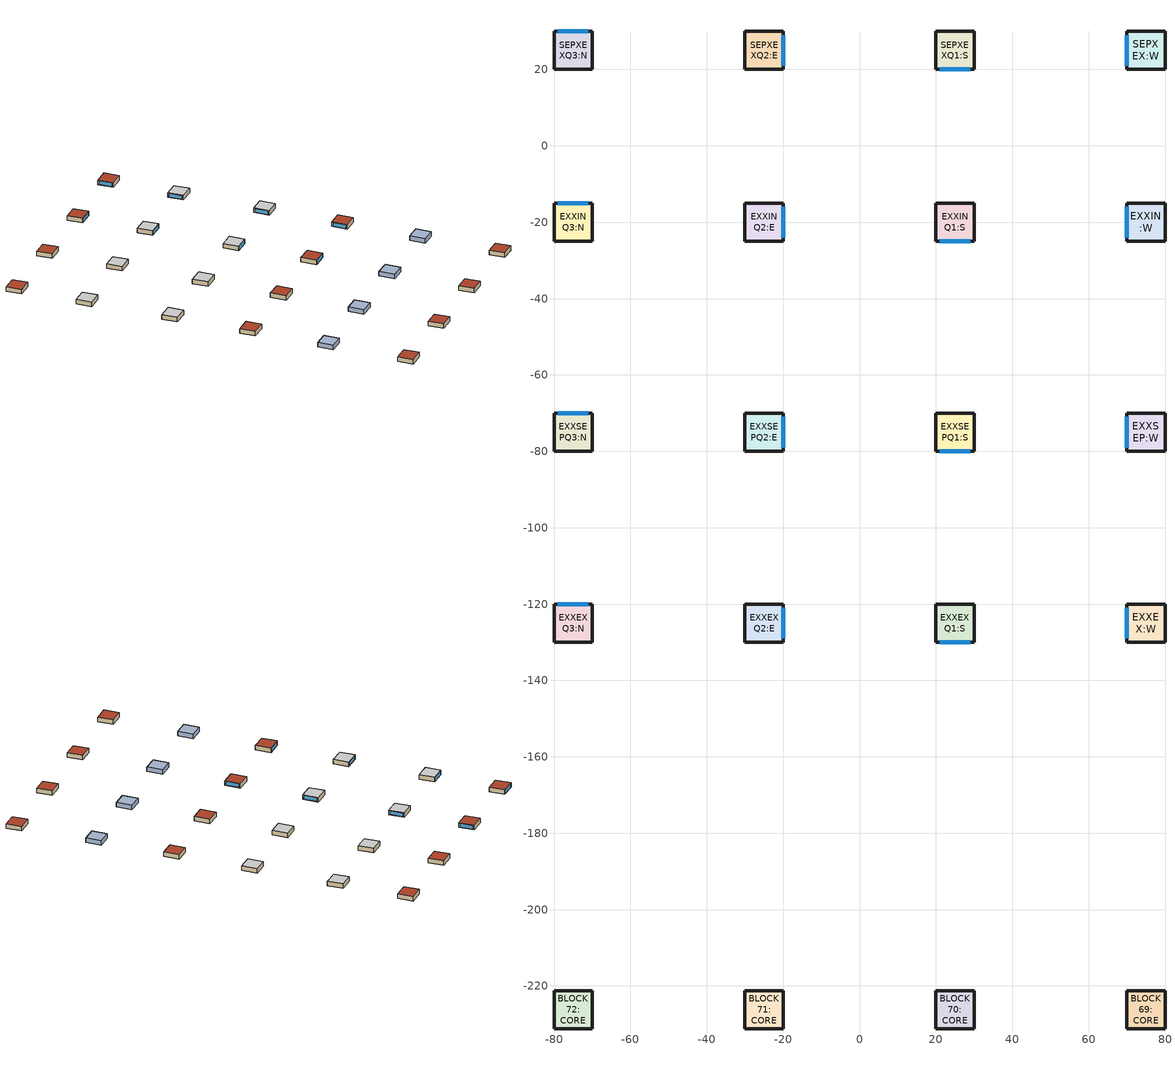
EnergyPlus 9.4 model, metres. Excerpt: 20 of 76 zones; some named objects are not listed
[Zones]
SEPXEX:W
 floor to BLOCK13:CORE (0_5282 SemiExposedFloor r=0.67_Reversed_Rev): 80,20 70,20 70,30 80,30 z3
 wall outside (0_ExtWall r=0.63): 80,20 80,30 70,30 70,20 80,20 z3:6
 window (U=4 SHGC=0.63 - 1001): 70,29 70,21 z3.25:5.75
 roof outside (0_Roof r=1.51): 70,20 80,20 80,30 70,30 z6
SEPXEXQ1:S
 floor to BLOCK14:CORE (0_5282 SemiExposedFloor r=0.67_Reversed_Rev): 30,20 20,20 20,30 30,30 z3
 wall outside (0_ExtWall r=0.63): 30,20 30,30 20,30 20,20 30,20 z3:6
 window (U=4 SHGC=0.63 - 1001): 21,20 29,20 z3.25:5.75
 roof outside (0_Roof r=1.51): 20,20 30,20 30,30 20,30 z6
SEPXEXQ2:E
 floor to BLOCK15:CORE (0_5282 SemiExposedFloor r=0.67_Reversed_Rev): -20,20 -30,20 -30,30 -20,30 z3
 wall outside (0_ExtWall r=0.63): -20,20 -20,30 -30,30 -30,20 -20,20 z3:6
 window (U=4 SHGC=0.63 - 1001): -20,21 -20,29 z3.25:5.75
 roof outside (0_Roof r=1.51): -30,20 -20,20 -20,30 -30,30 z6
SEPXEXQ3:N
 floor to BLOCK16:CORE (0_5282 SemiExposedFloor r=0.67_Reversed_Rev): -70,20 -80,20 -80,30 -70,30 z3
 wall outside (0_ExtWall r=0.63): -70,20 -70,30 -80,30 -80,20 -70,20 z3:6
 window (U=4 SHGC=0.63 - 1001): -71,30 -79,30 z3.25:5.75
 roof outside (0_Roof r=1.51): -80,20 -70,20 -70,30 -80,30 z6
EXXEX:W
 floor outside (0_5282_2023 ExtFloor r=0.67): 80,-130 70,-130 70,-120 80,-120 z3
 wall outside (0_ExtWall r=0.63): 80,-130 80,-120 70,-120 70,-130 80,-130 z3:6
 window (U=4 SHGC=0.63 - 1001): 70,-121 70,-129 z3.25:5.75
 roof outside (0_Roof r=1.51): 70,-130 80,-130 80,-120 70,-120 z6
EXXEXQ1:S
 floor outside (0_5282_2023 ExtFloor r=0.67): 30,-130 20,-130 20,-120 30,-120 z3
 wall outside (0_ExtWall r=0.63): 30,-130 30,-120 20,-120 20,-130 30,-130 z3:6
 window (U=4 SHGC=0.63 - 1001): 21,-130 29,-130 z3.25:5.75
 roof outside (0_Roof r=1.51): 20,-130 30,-130 30,-120 20,-120 z6
EXXEXQ2:E
 floor outside (0_5282_2023 ExtFloor r=0.67): -20,-130 -30,-130 -30,-120 -20,-120 z3
 wall outside (0_ExtWall r=0.63): -20,-130 -20,-120 -30,-120 -30,-130 -20,-130 z3:6
 window (U=4 SHGC=0.63 - 1001): -20,-129 -20,-121 z3.25:5.75
 roof outside (0_Roof r=1.51): -30,-130 -20,-130 -20,-120 -30,-120 z6
EXXEXQ3:N
 floor outside (0_5282_2023 ExtFloor r=0.67): -70,-130 -80,-130 -80,-120 -70,-120 z3
 wall outside (0_ExtWall r=0.63): -70,-130 -70,-120 -80,-120 -80,-130 -70,-130 z3:6
 window (U=4 SHGC=0.63 - 1001): -71,-120 -79,-120 z3.25:5.75
 roof outside (0_Roof r=1.51): -80,-130 -70,-130 -70,-120 -80,-120 z6
EXXSEP:W
 floor outside (0_5282_2023 ExtFloor r=0.67): 80,-80 70,-80 70,-70 80,-70 z3
 wall outside (0_ExtWall r=0.63): 80,-80 80,-70 70,-70 70,-80 80,-80 z3:6
 window (U=4 SHGC=0.63 - 1001): 70,-71 70,-79 z3.25:5.75
 ceiling to BLOCK77:CORE (0_5282 SemiExposedCeiling r=0.67): 70,-80 80,-80 80,-70 70,-70 z6
EXXSEPQ1:S
 floor outside (0_5282_2023 ExtFloor r=0.67): 30,-80 20,-80 20,-70 30,-70 z3
 wall outside (0_ExtWall r=0.63): 30,-80 30,-70 20,-70 20,-80 30,-80 z3:6
 window (U=4 SHGC=0.63 - 1001): 21,-80 29,-80 z3.25:5.75
 ceiling to BLOCK78:CORE (0_5282 SemiExposedCeiling r=0.67): 20,-80 30,-80 30,-70 20,-70 z6
EXXSEPQ2:E
 floor outside (0_5282_2023 ExtFloor r=0.67): -20,-80 -30,-80 -30,-70 -20,-70 z3
 wall outside (0_ExtWall r=0.63): -20,-80 -20,-70 -30,-70 -30,-80 -20,-80 z3:6
 window (U=4 SHGC=0.63 - 1001): -20,-79 -20,-71 z3.25:5.75
 ceiling to BLOCK79:CORE (0_5282 SemiExposedCeiling r=0.67): -30,-80 -20,-80 -20,-70 -30,-70 z6
EXXSEPQ3:N
 floor outside (0_5282_2023 ExtFloor r=0.67): -70,-80 -80,-80 -80,-70 -70,-70 z3
 wall outside (0_ExtWall r=0.63): -70,-80 -70,-70 -80,-70 -80,-80 -70,-80 z3:6
 window (U=4 SHGC=0.63 - 1001): -71,-70 -79,-70 z3.25:5.75
 ceiling to BLOCK80:ZONE1 (0_5282 SemiExposedCeiling r=0.67): -80,-80 -70,-80 -70,-70 -80,-70 z6
BLOCK69:CORE
 floor to GRXSEP:W (0_5282 SemiExposedCeiling r=0.67_Rev): 80,-231.19 70,-231.19 70,-221.19 80,-221.19 z3
 wall outside (0_ExtWall 0cm): 80,-231.19 80,-221.19 70,-221.19 70,-231.19 80,-231.19 z3:6
 roof outside (0_FlatRoof 0cm): 70,-231.19 80,-231.19 80,-221.19 70,-221.19 z6
BLOCK70:CORE
 floor to GRXSEPQ1:S (0_5282 SemiExposedCeiling r=0.67_Rev): 30,-231.19 20,-231.19 20,-221.19 30,-221.19 z3
 wall outside (0_ExtWall 0cm): 30,-231.19 30,-221.19 20,-221.19 20,-231.19 30,-231.19 z3:6
 roof outside (0_FlatRoof 0cm): 20,-231.19 30,-231.19 30,-221.19 20,-221.19 z6
BLOCK71:CORE
 floor to GRXSEPQ2:E (0_5282 SemiExposedCeiling r=0.67_Rev): -20,-231.19 -30,-231.19 -30,-221.19 -20,-221.19 z3
 wall outside (0_ExtWall 0cm): -20,-231.19 -20,-221.19 -30,-221.19 -30,-231.19 -20,-231.19 z3:6
 roof outside (0_FlatRoof 0cm): -30,-231.19 -20,-231.19 -20,-221.19 -30,-221.19 z6
BLOCK72:CORE
 floor to GRXSEPQ3:N (0_5282 SemiExposedCeiling r=0.67_Rev): -70,-231.19 -80,-231.19 -80,-221.19 -70,-221.19 z3
 wall outside (0_ExtWall 0cm): -70,-231.19 -70,-221.19 -80,-221.19 -80,-231.19 -70,-231.19 z3:6
 roof outside (0_FlatRoof 0cm): -80,-231.19 -70,-231.19 -70,-221.19 -80,-221.19 z6
EXXIN:W
 floor outside (0_5282_2023 ExtFloor r=0.67): 80,-25 70,-25 70,-15 80,-15 z3
 wall outside (0_ExtWall r=0.63): 80,-25 80,-15 70,-15 70,-25 80,-25 z3:6
 window (U=4 SHGC=0.63 - 1001): 70,-16 70,-24 z3.25:5.75
 ceiling adiabatic (0_5282 (2023) IntFloor r=0.17_Reversed): 70,-25 80,-25 80,-15 70,-15 z6
EXXINQ1:S
 floor outside (0_5282_2023 ExtFloor r=0.67): 30,-25 20,-25 20,-15 30,-15 z3
 wall outside (0_ExtWall r=0.63): 30,-25 30,-15 20,-15 20,-25 30,-25 z3:6
 window (U=4 SHGC=0.63 - 1001): 21,-25 29,-25 z3.25:5.75
 ceiling adiabatic (0_5282 (2023) IntFloor r=0.17_Reversed): 20,-25 30,-25 30,-15 20,-15 z6
EXXINQ2:E
 floor outside (0_5282_2023 ExtFloor r=0.67): -20,-25 -30,-25 -30,-15 -20,-15 z3
 wall outside (0_ExtWall r=0.63): -20,-25 -20,-15 -30,-15 -30,-25 -20,-25 z3:6
 window (U=4 SHGC=0.63 - 1001): -20,-24 -20,-16 z3.25:5.75
 ceiling adiabatic (0_5282 (2023) IntFloor r=0.17_Reversed): -30,-25 -20,-25 -20,-15 -30,-15 z6
EXXINQ3:N
 floor outside (0_5282_2023 ExtFloor r=0.67): -70,-25 -80,-25 -80,-15 -70,-15 z3
 wall outside (0_ExtWall r=0.63): -70,-25 -70,-15 -80,-15 -80,-25 -70,-25 z3:6
 window (U=4 SHGC=0.63 - 1001): -71,-15 -79,-15 z3.25:5.75
 ceiling adiabatic (0_5282 (2023) IntFloor r=0.17_Reversed): -80,-25 -70,-25 -70,-15 -80,-15 z6
shading: 80,-180 80,-170 / 80,-170 70,-170 / 70,-170 70,-180 / 70,-180 80,-180 / 30,-180 30,-170 / 30,-170 20,-170 / 20,-170 20,-180 / 20,-180 30,-180 / -20,-180 -20,-170 / -20,-170 -30,-170 / -30,-170 -30,-180 / -30,-180 -20,-180 / -70,-180 -70,-170 / -70,-170 -80,-170 / -80,-170 -80,-180 / -80,-180 -70,-180 z3:6; 70,-180 80,-180 80,-170 70,-170 z6; 20,-180 30,-180 30,-170 20,-170 z6; -30,-180 -20,-180 -20,-170 -30,-170 z6; -80,-180 -70,-180 -70,-170 -80,-170 z6
[Building]
Residential 2023: North Axis=0; Terrain=City; Loads Convergence Tolerance Value=0.04; Temperature Convergence Tolerance Value=0.4; Solar Distribution=FullExterior; Maximum Number of Warmup Days=25; Minimum Number of Warmup Days=6
[Site:Location]
1 (01-01:31-12)  (01-01:31-12): Latitude=32.1; Longitude=34.78; Time Zone=2; Elevation=4
[Site:GroundTemperature:BuildingSurface]
18, 18, 18, 18, 18, 18, 18, 18, 18, 18, 18, 18
[Site:GroundTemperature:FCfactorMethod]
January Ground Temperature=14.56; February Ground Temperature=15.21; March Ground Temperature=16.32; April Ground Temperature=21.47; May Ground Temperature=26.48; June Ground Temperature=30.09; July Ground Temperature=32.2; August Ground Temperature=33.24; September Ground Temperature=31.42; October Ground Temperature=27.68; November Ground Temperature=21.81; December Ground Temperature=17.94
[Site:GroundTemperature:Shallow]
18, 18, 18, 18, 18, 18, 18, 18, 18, 18, 18, 18
[Site:GroundTemperature:Deep]
18, 18, 18, 18, 18, 18, 18, 18, 18, 18, 18, 18
[Site:GroundReflectance]
0.2, 0.2, 0.2, 0.2, 0.2, 0.2, 0.2, 0.2, 0.2, 0.2, 0.2, 0.2
[Site:GroundReflectance:SnowModifier]
2, 2
[Material] Thermal Absorptance=0.9
Name | Roughness | Thickness | Conductivity | Density | Specific Heat | Solar Absorptance | Visible Absorptance
0_5282 (2023) Insulation_.02 | Rough | 0.02 | 0.04 | 30 | 1450 | 0.7 | 0.7
1045_RegularConcrete_1.1.1 a=0.7_.2 | MediumRough | 0.2 | 2 | 2400 | 1000 | 0.7 | 0.7
0_Sand - 1045_.1 | Rough | 0.1 | 2 | 2200 | 1180 | 0.6 | 0.6
0_5282 Tit_.02 | MediumRough | 0.02 | 1.4 | 2000 | 1000 | 0.4 | 0.4
_1045 Ceramic porcelain_12.1_.015 | Smooth | 0.015 | 1.3 | 2300 | 840 | 0.4 | 0.4
_Light Concrete Cement a=0.45_.05 | MediumRough | 0.05 | 1 | 1600 | 1000 | 0.45 | 0.45
0_5282 (2023) Insulation_.055 | Rough | 0.055 | 0.04 | 30 | 1450 | 0.7 | 0.7
1045_RegularConcrete_1.1.1 a=0.7_.14 | MediumRough | 0.14 | 2 | 2400 | 1000 | 0.7 | 0.7
_1045_IntTiah_Cement Lime Plaster_2.1_.015 | Smooth | 0.015 | 0.8 | 1600 | 1000 | 0.4 | 0.4
0_5282 Plaster_.02 | MediumRough | 0.02 | 1 | 1800 | 1000 | 0.7 | 0.7
5282_ConcreteBlock_ a=0.7_.2 | MediumRough | 0.2 | 0.34 | 900 | 1000 | 0.4 | 0.4
0_5282 Plaster_1_.02 | Smooth | 0.02 | 1 | 1800 | 1000 | 0.4 | 0.4
_1045_RegularConcrete_1.1.1_.2 | MediumRough | 0.2 | 2 | 2400 | 1000 | 0.4 | 0.4
_1045 Limestone and Dolomite_5.5_.02 | Rough | 0.02 | 2.3 | 2600 | 1000 | 0.4 | 0.4
_1045 Gypsum Board_3.3_.0125 | Smooth | 0.0125 | 0.25 | 800 | 1000 | 0.4 | 0.4
_1045 Asphalt_4.1_.005 | Rough | 0.005 | 0.7 | 2100 | 1000 | 0.4 | 0.4
_1045 Light Concrete Coarse Aggregate NonQuartsSand 1200_1.2.1_.05 | MediumRough | 0.05 | 0.62 | 1200 | 1000 | 0.4 | 0.4
[WindowMaterial:SimpleGlazingSystem]
Simple U=4 SHGC=0.63 - 1001: UFactor=4; Solar Heat Gain Coefficient=0.63; Visible Transmittance=0.61
[WindowMaterial:Shade]
30003: Solar Transmittance=0.15; Solar Reflectance=0.6; Visible Transmittance=0.15; Visible Reflectance=0.6; Infrared Hemispherical Emissivity=0.9; Infrared Transmittance=0.05; Thickness=0.001; Conductivity=160; Shade to Glass Distance=0.1; Top Opening Multiplier=0; Bottom Opening Multiplier=0; LeftSide Opening Multiplier=0; RightSide Opening Multiplier=0; Airflow Permeability=0
[Construction]
0_Roof r=1.51: _Light Concrete Cement a=0.45_.05, 0_5282 (2023) Insulation_.055, 1045_RegularConcrete_1.1.1 a=0.7_.14, _1045_IntTiah_Cement Lime Plaster_2.1_.015
0_ExtWall r=0.63: 0_5282 Plaster_.02, 5282_ConcreteBlock_ a=0.7_.2, _1045_IntTiah_Cement Lime Plaster_2.1_.015
0_5282 (2023) IntFloor r=0.17_Reversed: 0_5282 Plaster_1_.02, 1045_RegularConcrete_1.1.1 a=0.7_.14, 0_Sand - 1045_.1, 0_5282 Tit_.02, _1045 Ceramic porcelain_12.1_.015
0_5282 SemiExposedFloor r=0.67_Reversed_Rev: 0_5282 Plaster_1_.02, 1045_RegularConcrete_1.1.1 a=0.7_.14, 0_5282 (2023) Insulation_.02, 0_Sand - 1045_.1, 0_5282 Tit_.02, _1045 Ceramic porcelain_12.1_.015
0_ExtWall 0cm: _1045 Limestone and Dolomite_5.5_.02, _1045_RegularConcrete_1.1.1_.2, _1045 Gypsum Board_3.3_.0125
0_5282 SemiExposedCeiling r=0.67: _1045 Ceramic porcelain_12.1_.015, 0_5282 Tit_.02, 0_Sand - 1045_.1, 0_5282 (2023) Insulation_.02, 1045_RegularConcrete_1.1.1 a=0.7_.2, 0_5282 Plaster_1_.02
0_5282 SemiExposedCeiling r=0.67_Rev: 0_5282 Plaster_1_.02, 1045_RegularConcrete_1.1.1 a=0.7_.2, 0_5282 (2023) Insulation_.02, 0_Sand - 1045_.1, 0_5282 Tit_.02, _1045 Ceramic porcelain_12.1_.015
0_5282_2023 ExtFloor r=0.67: 0_5282 Plaster_.02, 1045_RegularConcrete_1.1.1 a=0.7_.14, 0_5282 (2023) Insulation_.02, 0_Sand - 1045_.1, 0_5282 Tit_.02, _1045 Ceramic porcelain_12.1_.015
0_FlatRoof 0cm: _1045 Asphalt_4.1_.005, _1045 Light Concrete Coarse Aggregate NonQuartsSand 1200_1.2.1_.05, _1045_RegularConcrete_1.1.1_.2, _1045_IntTiah_Cement Lime Plaster_2.1_.015
U=4 SHGC=0.63 - 1001: Simple U=4 SHGC=0.63 - 1001
U=4 SHGC=0.63 - 2001: 30003, Simple U=4 SHGC=0.63 - 1001
[Zone] Type=1; Multiplier=1; Volume=300; Floor Area=100; Zone Inside Convection Algorithm=TARP
Name | Part of Total Floor Area
SEPXEX:W; SEPXEXQ1:S; SEPXEXQ2:E; SEPXEXQ3:N; EXXEX:W; EXXEXQ1:S; EXXEXQ2:E; EXXEXQ3:N; EXXSEP:W; EXXSEPQ1:S; EXXSEPQ2:E; EXXSEPQ3:N; EXXIN:W; EXXINQ1:S; EXXINQ2:E; EXXINQ3:N | Yes
BLOCK69:CORE; BLOCK70:CORE; BLOCK71:CORE; BLOCK72:CORE | No
[WindowShadingControl] Shading Type=ExteriorShade; Construction with Shading=U=4 SHGC=0.63 - 2001; Shading Control Type=OnIfScheduleAllows; Schedule=0_Shading 5282_2017 A/B; Shading Control Is Scheduled=Yes; Glare Control Is Active=No; Type of Slat Angle Control for Blinds=FixedSlatAngle; Setpoint 2=0; Multiple Surface Control Type=Group
Name | Zone | Fenestration Surface 1
91001 | SEPXEX:W | SEPXEX:W_Wall_4_0_0_0_0_0_Win
101001 | SEPXEXQ1:S | SEPXEXQ1:S_Wall_5_0_0_0_0_0_Win
111001 | SEPXEXQ2:E | SEPXEXQ2:E_Wall_2_0_0_0_0_0_Win
121001 | SEPXEXQ3:N | SEPXEXQ3:N_Wall_3_0_0_0_0_0_Win
211001 | EXXEX:W | EXXEX:W_Wall_4_0_0_0_0_0_Win
221001 | EXXEXQ1:S | EXXEXQ1:S_Wall_5_0_0_0_0_0_Win
231001 | EXXEXQ2:E | EXXEXQ2:E_Wall_2_0_0_0_0_0_Win
241001 | EXXEXQ3:N | EXXEXQ3:N_Wall_3_0_0_0_0_0_Win
251001 | EXXSEP:W | EXXSEP:W_Wall_4_0_0_0_0_0_Win
261001 | EXXSEPQ1:S | EXXSEPQ1:S_Wall_5_0_0_0_0_0_Win
271001 | EXXSEPQ2:E | EXXSEPQ2:E_Wall_2_0_0_0_0_0_Win
281001 | EXXSEPQ3:N | EXXSEPQ3:N_Wall_3_0_0_0_0_0_Win
331001 | EXXIN:W | EXXIN:W_Wall_4_0_0_0_0_0_Win
341001 | EXXINQ1:S | EXXINQ1:S_Wall_5_0_0_0_0_0_Win
351001 | EXXINQ2:E | EXXINQ2:E_Wall_2_0_0_0_0_0_Win
361001 | EXXINQ3:N | EXXINQ3:N_Wall_3_0_0_0_0_0_Win
[PEOPLE] Number of People Schedule=0_Schedule  Occupancy - Residential; Number of People Calculation Method=People/Area; People per Zone Floor Area=0.04; Fraction Radiant=0.3; Sensible Heat Fraction=AutoCalculate; Carbon Dioxide Generation Rate=3.82e-08; Enable ASHRAE 55 Comfort Warnings=No; Mean Radiant Temperature Calculation Type=ZoneAveraged; Work Efficiency Schedule=Work efficiency; Clothing Insulation Calculation Method=ClothingInsulationSchedule; Air Velocity Schedule=Default Air Velocity for Comfort Calculations
Name | Zone or ZoneList | Activity Level Schedule | Clothing Insulation Schedule
People SEPXEX:W | SEPXEX:W | Activity Schedule 15690 | Clothing Schedule 15690
People SEPXEXQ1:S | SEPXEXQ1:S | Activity Schedule 15707 | Clothing Schedule 15707
People SEPXEXQ2:E | SEPXEXQ2:E | Activity Schedule 15724 | Clothing Schedule 15724
People SEPXEXQ3:N | SEPXEXQ3:N | Activity Schedule 15741 | Clothing Schedule 15741
People EXXEX:W | EXXEX:W | Activity Schedule 15894 | Clothing Schedule 15894
People EXXEXQ1:S | EXXEXQ1:S | Activity Schedule 15911 | Clothing Schedule 15911
People EXXEXQ2:E | EXXEXQ2:E | Activity Schedule 15928 | Clothing Schedule 15928
People EXXEXQ3:N | EXXEXQ3:N | Activity Schedule 15945 | Clothing Schedule 15945
People EXXSEP:W | EXXSEP:W | Activity Schedule 15962 | Clothing Schedule 15962
People EXXSEPQ1:S | EXXSEPQ1:S | Activity Schedule 15979 | Clothing Schedule 15979
People EXXSEPQ2:E | EXXSEPQ2:E | Activity Schedule 15996 | Clothing Schedule 15996
People EXXSEPQ3:N | EXXSEPQ3:N | Activity Schedule 16013 | Clothing Schedule 16013
People EXXIN:W | EXXIN:W | Activity Schedule 16629 | Clothing Schedule 16629
People EXXINQ1:S | EXXINQ1:S | Activity Schedule 16645 | Clothing Schedule 16645
People EXXINQ2:E | EXXINQ2:E | Activity Schedule 16661 | Clothing Schedule 16661
People EXXINQ3:N | EXXINQ3:N | Activity Schedule 16677 | Clothing Schedule 16677
[Lights] Schedule=0_Schedule Lighting -  Residential; Design Level Calculation Method=Watts/Area; Watts per Zone Floor Area=2; Return Air Fraction=0; Fraction Radiant=0.28; Fraction Visible=0.22; Fraction Replaceable=1
Name | Zone or ZoneList | EndUse Subcategory
SEPXEX:W General lighting | SEPXEX:W | ELECTRIC EQUIPMENT#SEPXEX:W#GeneralLights
SEPXEXQ1:S General lighting | SEPXEXQ1:S | ELECTRIC EQUIPMENT#SEPXEXQ1:S#GeneralLights
SEPXEXQ2:E General lighting | SEPXEXQ2:E | ELECTRIC EQUIPMENT#SEPXEXQ2:E#GeneralLights
SEPXEXQ3:N General lighting | SEPXEXQ3:N | ELECTRIC EQUIPMENT#SEPXEXQ3:N#GeneralLights
EXXEX:W General lighting | EXXEX:W | ELECTRIC EQUIPMENT#EXXEX:W#GeneralLights
EXXEXQ1:S General lighting | EXXEXQ1:S | ELECTRIC EQUIPMENT#EXXEXQ1:S#GeneralLights
EXXEXQ2:E General lighting | EXXEXQ2:E | ELECTRIC EQUIPMENT#EXXEXQ2:E#GeneralLights
EXXEXQ3:N General lighting | EXXEXQ3:N | ELECTRIC EQUIPMENT#EXXEXQ3:N#GeneralLights
EXXSEP:W General lighting | EXXSEP:W | ELECTRIC EQUIPMENT#EXXSEP:W#GeneralLights
EXXSEPQ1:S General lighting | EXXSEPQ1:S | ELECTRIC EQUIPMENT#EXXSEPQ1:S#GeneralLights
EXXSEPQ2:E General lighting | EXXSEPQ2:E | ELECTRIC EQUIPMENT#EXXSEPQ2:E#GeneralLights
EXXSEPQ3:N General lighting | EXXSEPQ3:N | ELECTRIC EQUIPMENT#EXXSEPQ3:N#GeneralLights
EXXIN:W General lighting | EXXIN:W | ELECTRIC EQUIPMENT#EXXIN:W#GeneralLights
EXXINQ1:S General lighting | EXXINQ1:S | ELECTRIC EQUIPMENT#EXXINQ1:S#GeneralLights
EXXINQ2:E General lighting | EXXINQ2:E | ELECTRIC EQUIPMENT#EXXINQ2:E#GeneralLights
EXXINQ3:N General lighting | EXXINQ3:N | ELECTRIC EQUIPMENT#EXXINQ3:N#GeneralLights
[OtherEquipment] Fuel Type=Electricity; Design Level Calculation Method=Watts/Area; Fraction Latent=0; Fraction Radiant=0.2; Fraction Lost=0; Carbon Dioxide Generation Rate=0; EndUse Subcategory=General
Name | Zone or ZoneList | Schedule | Power per Zone Floor Area
SEPXEX:W Miscellaneous gain | SEPXEX:W | 0_Schedule  Non Fixed Equipment - Residential | 8
SEPXEX:W Equipment gain | SEPXEX:W | On 24/7 | 1
SEPXEXQ1:S Miscellaneous gain | SEPXEXQ1:S | 0_Schedule  Non Fixed Equipment - Residential | 8
SEPXEXQ1:S Equipment gain | SEPXEXQ1:S | On 24/7 | 1
SEPXEXQ2:E Miscellaneous gain | SEPXEXQ2:E | 0_Schedule  Non Fixed Equipment - Residential | 8
SEPXEXQ2:E Equipment gain | SEPXEXQ2:E | On 24/7 | 1
SEPXEXQ3:N Miscellaneous gain | SEPXEXQ3:N | 0_Schedule  Non Fixed Equipment - Residential | 8
SEPXEXQ3:N Equipment gain | SEPXEXQ3:N | On 24/7 | 1
EXXEX:W Miscellaneous gain | EXXEX:W | 0_Schedule  Non Fixed Equipment - Residential | 8
EXXEX:W Equipment gain | EXXEX:W | On 24/7 | 1
EXXEXQ1:S Miscellaneous gain | EXXEXQ1:S | 0_Schedule  Non Fixed Equipment - Residential | 8
EXXEXQ1:S Equipment gain | EXXEXQ1:S | On 24/7 | 1
EXXEXQ2:E Miscellaneous gain | EXXEXQ2:E | 0_Schedule  Non Fixed Equipment - Residential | 8
EXXEXQ2:E Equipment gain | EXXEXQ2:E | On 24/7 | 1
EXXEXQ3:N Miscellaneous gain | EXXEXQ3:N | 0_Schedule  Non Fixed Equipment - Residential | 8
EXXEXQ3:N Equipment gain | EXXEXQ3:N | On 24/7 | 1
EXXSEP:W Miscellaneous gain | EXXSEP:W | 0_Schedule  Non Fixed Equipment - Residential | 8
EXXSEP:W Equipment gain | EXXSEP:W | On 24/7 | 1
EXXSEPQ1:S Miscellaneous gain | EXXSEPQ1:S | 0_Schedule  Non Fixed Equipment - Residential | 8
EXXSEPQ1:S Equipment gain | EXXSEPQ1:S | On 24/7 | 1
EXXSEPQ2:E Miscellaneous gain | EXXSEPQ2:E | 0_Schedule  Non Fixed Equipment - Residential | 8
EXXSEPQ2:E Equipment gain | EXXSEPQ2:E | On 24/7 | 1
EXXSEPQ3:N Miscellaneous gain | EXXSEPQ3:N | 0_Schedule  Non Fixed Equipment - Residential | 8
EXXSEPQ3:N Equipment gain | EXXSEPQ3:N | On 24/7 | 1
EXXIN:W Miscellaneous gain | EXXIN:W | 0_Schedule  Non Fixed Equipment - Residential | 8
EXXIN:W Equipment gain | EXXIN:W | On 24/7 | 1
EXXINQ1:S Miscellaneous gain | EXXINQ1:S | 0_Schedule  Non Fixed Equipment - Residential | 8
EXXINQ1:S Equipment gain | EXXINQ1:S | On 24/7 | 1
EXXINQ2:E Miscellaneous gain | EXXINQ2:E | 0_Schedule  Non Fixed Equipment - Residential | 8
EXXINQ2:E Equipment gain | EXXINQ2:E | On 24/7 | 1
EXXINQ3:N Miscellaneous gain | EXXINQ3:N | 0_Schedule  Non Fixed Equipment - Residential | 8
EXXINQ3:N Equipment gain | EXXINQ3:N | On 24/7 | 1
[ZoneInfiltration:DesignFlowRate] Schedule=On 24/7; Design Flow Rate Calculation Method=Flow/zone; Design Flow Rate=0.083333; Constant Term Coefficient=1; Temperature Term Coefficient=0; Velocity Term Coefficient=0; Velocity Squared Term Coefficient=0
Name | Zone or ZoneList
SEPXEX:W Infiltration | SEPXEX:W
SEPXEXQ1:S Infiltration | SEPXEXQ1:S
SEPXEXQ2:E Infiltration | SEPXEXQ2:E
SEPXEXQ3:N Infiltration | SEPXEXQ3:N
EXXEX:W Infiltration | EXXEX:W
EXXEXQ1:S Infiltration | EXXEXQ1:S
EXXEXQ2:E Infiltration | EXXEXQ2:E
EXXEXQ3:N Infiltration | EXXEXQ3:N
EXXSEP:W Infiltration | EXXSEP:W
EXXSEPQ1:S Infiltration | EXXSEPQ1:S
EXXSEPQ2:E Infiltration | EXXSEPQ2:E
EXXSEPQ3:N Infiltration | EXXSEPQ3:N
BLOCK69:CORE Infiltration | BLOCK69:CORE
BLOCK70:CORE Infiltration | BLOCK70:CORE
BLOCK71:CORE Infiltration | BLOCK71:CORE
BLOCK72:CORE Infiltration | BLOCK72:CORE
EXXIN:W Infiltration | EXXIN:W
EXXINQ1:S Infiltration | EXXINQ1:S
EXXINQ2:E Infiltration | EXXINQ2:E
EXXINQ3:N Infiltration | EXXINQ3:N
[ZoneControl:Thermostat] Control Type Schedule=Zone Control Type Sched
Name | Zone or ZoneList | Control 1
SEPXEX:W Thermostat | SEPXEX:W | Dual Setpoint - Zone SEPXEX:W
SEPXEXQ1:S Thermostat | SEPXEXQ1:S | Dual Setpoint - Zone SEPXEXQ1:S
SEPXEXQ2:E Thermostat | SEPXEXQ2:E | Dual Setpoint - Zone SEPXEXQ2:E
SEPXEXQ3:N Thermostat | SEPXEXQ3:N | Dual Setpoint - Zone SEPXEXQ3:N
EXXEX:W Thermostat | EXXEX:W | Dual Setpoint - Zone EXXEX:W
EXXEXQ1:S Thermostat | EXXEXQ1:S | Dual Setpoint - Zone EXXEXQ1:S
EXXEXQ2:E Thermostat | EXXEXQ2:E | Dual Setpoint - Zone EXXEXQ2:E
EXXEXQ3:N Thermostat | EXXEXQ3:N | Dual Setpoint - Zone EXXEXQ3:N
EXXSEP:W Thermostat | EXXSEP:W | Dual Setpoint - Zone EXXSEP:W
EXXSEPQ1:S Thermostat | EXXSEPQ1:S | Dual Setpoint - Zone EXXSEPQ1:S
EXXSEPQ2:E Thermostat | EXXSEPQ2:E | Dual Setpoint - Zone EXXSEPQ2:E
EXXSEPQ3:N Thermostat | EXXSEPQ3:N | Dual Setpoint - Zone EXXSEPQ3:N
EXXIN:W Thermostat | EXXIN:W | Dual Setpoint - Zone EXXIN:W
EXXINQ1:S Thermostat | EXXINQ1:S | Dual Setpoint - Zone EXXINQ1:S
EXXINQ2:E Thermostat | EXXINQ2:E | Dual Setpoint - Zone EXXINQ2:E
EXXINQ3:N Thermostat | EXXINQ3:N | Dual Setpoint - Zone EXXINQ3:N
[ThermostatSetpoint:DualSetpoint]
Name | Heating Setpoint Temperature Schedule | Cooling Setpoint Temperature Schedule
Dual Setpoint - Zone SEPXEX:W | SEPXEX:W Heating Setpoint Schedule | SEPXEX:W Cooling SP Sch
Dual Setpoint - Zone SEPXEXQ1:S | SEPXEXQ1:S Heating Setpoint Schedule | SEPXEXQ1:S Cooling SP Sch
Dual Setpoint - Zone SEPXEXQ2:E | SEPXEXQ2:E Heating Setpoint Schedule | SEPXEXQ2:E Cooling SP Sch
Dual Setpoint - Zone SEPXEXQ3:N | SEPXEXQ3:N Heating Setpoint Schedule | SEPXEXQ3:N Cooling SP Sch
Dual Setpoint - Zone EXXEX:W | EXXEX:W Heating Setpoint Schedule | EXXEX:W Cooling SP Sch
Dual Setpoint - Zone EXXEXQ1:S | EXXEXQ1:S Heating Setpoint Schedule | EXXEXQ1:S Cooling SP Sch
Dual Setpoint - Zone EXXEXQ2:E | EXXEXQ2:E Heating Setpoint Schedule | EXXEXQ2:E Cooling SP Sch
Dual Setpoint - Zone EXXEXQ3:N | EXXEXQ3:N Heating Setpoint Schedule | EXXEXQ3:N Cooling SP Sch
Dual Setpoint - Zone EXXSEP:W | EXXSEP:W Heating Setpoint Schedule | EXXSEP:W Cooling SP Sch
Dual Setpoint - Zone EXXSEPQ1:S | EXXSEPQ1:S Heating Setpoint Schedule | EXXSEPQ1:S Cooling SP Sch
Dual Setpoint - Zone EXXSEPQ2:E | EXXSEPQ2:E Heating Setpoint Schedule | EXXSEPQ2:E Cooling SP Sch
Dual Setpoint - Zone EXXSEPQ3:N | EXXSEPQ3:N Heating Setpoint Schedule | EXXSEPQ3:N Cooling SP Sch
Dual Setpoint - Zone EXXIN:W | EXXIN:W Heating Setpoint Schedule | EXXIN:W Cooling SP Sch
Dual Setpoint - Zone EXXINQ1:S | EXXINQ1:S Heating Setpoint Schedule | EXXINQ1:S Cooling SP Sch
Dual Setpoint - Zone EXXINQ2:E | EXXINQ2:E Heating Setpoint Schedule | EXXINQ2:E Cooling SP Sch
Dual Setpoint - Zone EXXINQ3:N | EXXINQ3:N Heating Setpoint Schedule | EXXINQ3:N Cooling SP Sch
[Zone equipment]
SEPXEX:W: SEPXEX:W Ideal Loads Air
SEPXEXQ1:S: SEPXEXQ1:S Ideal Loads Air
SEPXEXQ2:E: SEPXEXQ2:E Ideal Loads Air
SEPXEXQ3:N: SEPXEXQ3:N Ideal Loads Air
EXXEX:W: EXXEX:W Ideal Loads Air
EXXEXQ1:S: EXXEXQ1:S Ideal Loads Air
EXXEXQ2:E: EXXEXQ2:E Ideal Loads Air
EXXEXQ3:N: EXXEXQ3:N Ideal Loads Air
EXXSEP:W: EXXSEP:W Ideal Loads Air
EXXSEPQ1:S: EXXSEPQ1:S Ideal Loads Air
EXXSEPQ2:E: EXXSEPQ2:E Ideal Loads Air
EXXSEPQ3:N: EXXSEPQ3:N Ideal Loads Air
EXXIN:W: EXXIN:W Ideal Loads Air
EXXINQ1:S: EXXINQ1:S Ideal Loads Air
EXXINQ2:E: EXXINQ2:E Ideal Loads Air
EXXINQ3:N: EXXINQ3:N Ideal Loads Air
[Schedule:Day:Hourly]
Summer Control Type Day Sch; Winter Control Type Day Sch: 4, 4, 4, 4, 4, 4, 4, 4, 4, 4, 4, 4, 4, 4, 4, 4, 4, 4, 4, 4, 4, 4, 4, 4
[Schedule:Week:Daily]
Summer Control Type Week Sch: Summer Control Type Day Sch, Summer Control Type Day Sch, Summer Control Type Day Sch, Summer Control Type Day Sch, Summer Control Type Day Sch, Summer Control Type Day Sch, Summer Control Type Day Sch, Summer Control Type Day Sch, Summer Control Type Day Sch, Summer Control Type Day Sch, Summer Control Type Day Sch, Summer Control Type Day Sch
Winter Control Type Week Sch: Winter Control Type Day Sch, Winter Control Type Day Sch, Winter Control Type Day Sch, Winter Control Type Day Sch, Winter Control Type Day Sch, Winter Control Type Day Sch, Winter Control Type Day Sch, Winter Control Type Day Sch, Winter Control Type Day Sch, Winter Control Type Day Sch, Winter Control Type Day Sch, Winter Control Type Day Sch
[Schedule:Year]
Zone Control Type Sched: Winter Control Type Week Sch, 1, 1, 3, 31, Summer Control Type Week Sch, 4, 1, 9, 30, Winter Control Type Week Sch, 10, 1, 12, 31
[Schedule:Compact]
On; On 24/7: Through: 12/31, For: AllDays, Until: 24:00, 1
Work efficiency: Through: 12/31, For: AllDays, Until: 24:00, 0
Default Air Velocity for Comfort Calculations: Through: 12/31, For: AllDays, Until: 24:00, 0.137
0_Schedule Lighting -  Residential: Through: 31 Dec, For: AllDays, Until: 17:00, 0, Until: 24:00, 1
0_Schedule  Occupancy - Residential: Through: 31 Dec, For: Alldays, Until: 08:00, 0.64, Until: 16:00, 0, Until: 24:00, 1
0_Schedule  Non Fixed Equipment - Residential: Through: 31 Dec, For: AllDays, Until: 16:00, 0, Until: 24:00, 1
0_Shading 5282_2017 A/B: Through: 31 Mar, For: Alldays, Until: 24:00, 0, Through: 30 Nov, For: Alldays, Until: 24:00, 1, Through: 31 Dec, For: Alldays, Until: 24:00, 0
Activity Schedule 15690; Activity Schedule 15707; Activity Schedule 15724; Activity Schedule 15741; Activity Schedule 15894; Activity Schedule 15911; Activity Schedule 15928; Activity Schedule 15945; Activity Schedule 15962; Activity Schedule 15979; Activity Schedule 15996; Activity Schedule 16013; Activity Schedule 16629; Activity Schedule 16645; Activity Schedule 16661; Activity Schedule 16677: Through: 12/31, For: AllDays, Until: 24:00, 125
Clothing Schedule 15690; Clothing Schedule 15707; Clothing Schedule 15724; Clothing Schedule 15741; Clothing Schedule 15894; Clothing Schedule 15911; Clothing Schedule 15928; Clothing Schedule 15945; Clothing Schedule 15962; Clothing Schedule 15979; Clothing Schedule 15996; Clothing Schedule 16013; Clothing Schedule 16629; Clothing Schedule 16645; Clothing Schedule 16661; Clothing Schedule 16677: Through: 4/1, For: AllDays, Until: 24:00, 1, Through: 9/30, For: AllDays, Until: 24:00, .5, Through: 12/31, For: AllDays, Until: 24:00, 1
SEPXEX:W Heating Setpoint Schedule; SEPXEXQ1:S Heating Setpoint Schedule; SEPXEXQ2:E Heating Setpoint Schedule; SEPXEXQ3:N Heating Setpoint Schedule; EXXEX:W Heating Setpoint Schedule; EXXEXQ1:S Heating Setpoint Schedule; EXXEXQ2:E Heating Setpoint Schedule; EXXEXQ3:N Heating Setpoint Schedule; EXXSEP:W Heating Setpoint Schedule; EXXSEPQ1:S Heating Setpoint Schedule; EXXSEPQ2:E Heating Setpoint Schedule; EXXSEPQ3:N Heating Setpoint Schedule; EXXIN:W Heating Setpoint Schedule; EXXINQ1:S Heating Setpoint Schedule; EXXINQ2:E Heating Setpoint Schedule; EXXINQ3:N Heating Setpoint Schedule: Through: 31 March, For: AllDays, Until: 24:00, 20, Through: 30 November, For: AllDays, Until: 24:00, -50, Through: 31 December, For: AllDays, Until: 24:00, 20
SEPXEX:W Cooling SP Sch; SEPXEXQ1:S Cooling SP Sch; SEPXEXQ2:E Cooling SP Sch; SEPXEXQ3:N Cooling SP Sch; EXXEX:W Cooling SP Sch; EXXEXQ1:S Cooling SP Sch; EXXEXQ2:E Cooling SP Sch; EXXEXQ3:N Cooling SP Sch; EXXSEP:W Cooling SP Sch; EXXSEPQ1:S Cooling SP Sch; EXXSEPQ2:E Cooling SP Sch; EXXSEPQ3:N Cooling SP Sch; EXXIN:W Cooling SP Sch; EXXINQ1:S Cooling SP Sch; EXXINQ2:E Cooling SP Sch; EXXINQ3:N Cooling SP Sch: Through: 31 March, For: AllDays, Until: 24:00, 100, Through: 30 November, For: AllDays, Until: 24:00, 24, Through: 31 December, For: AllDays, Until: 24:00, 100
